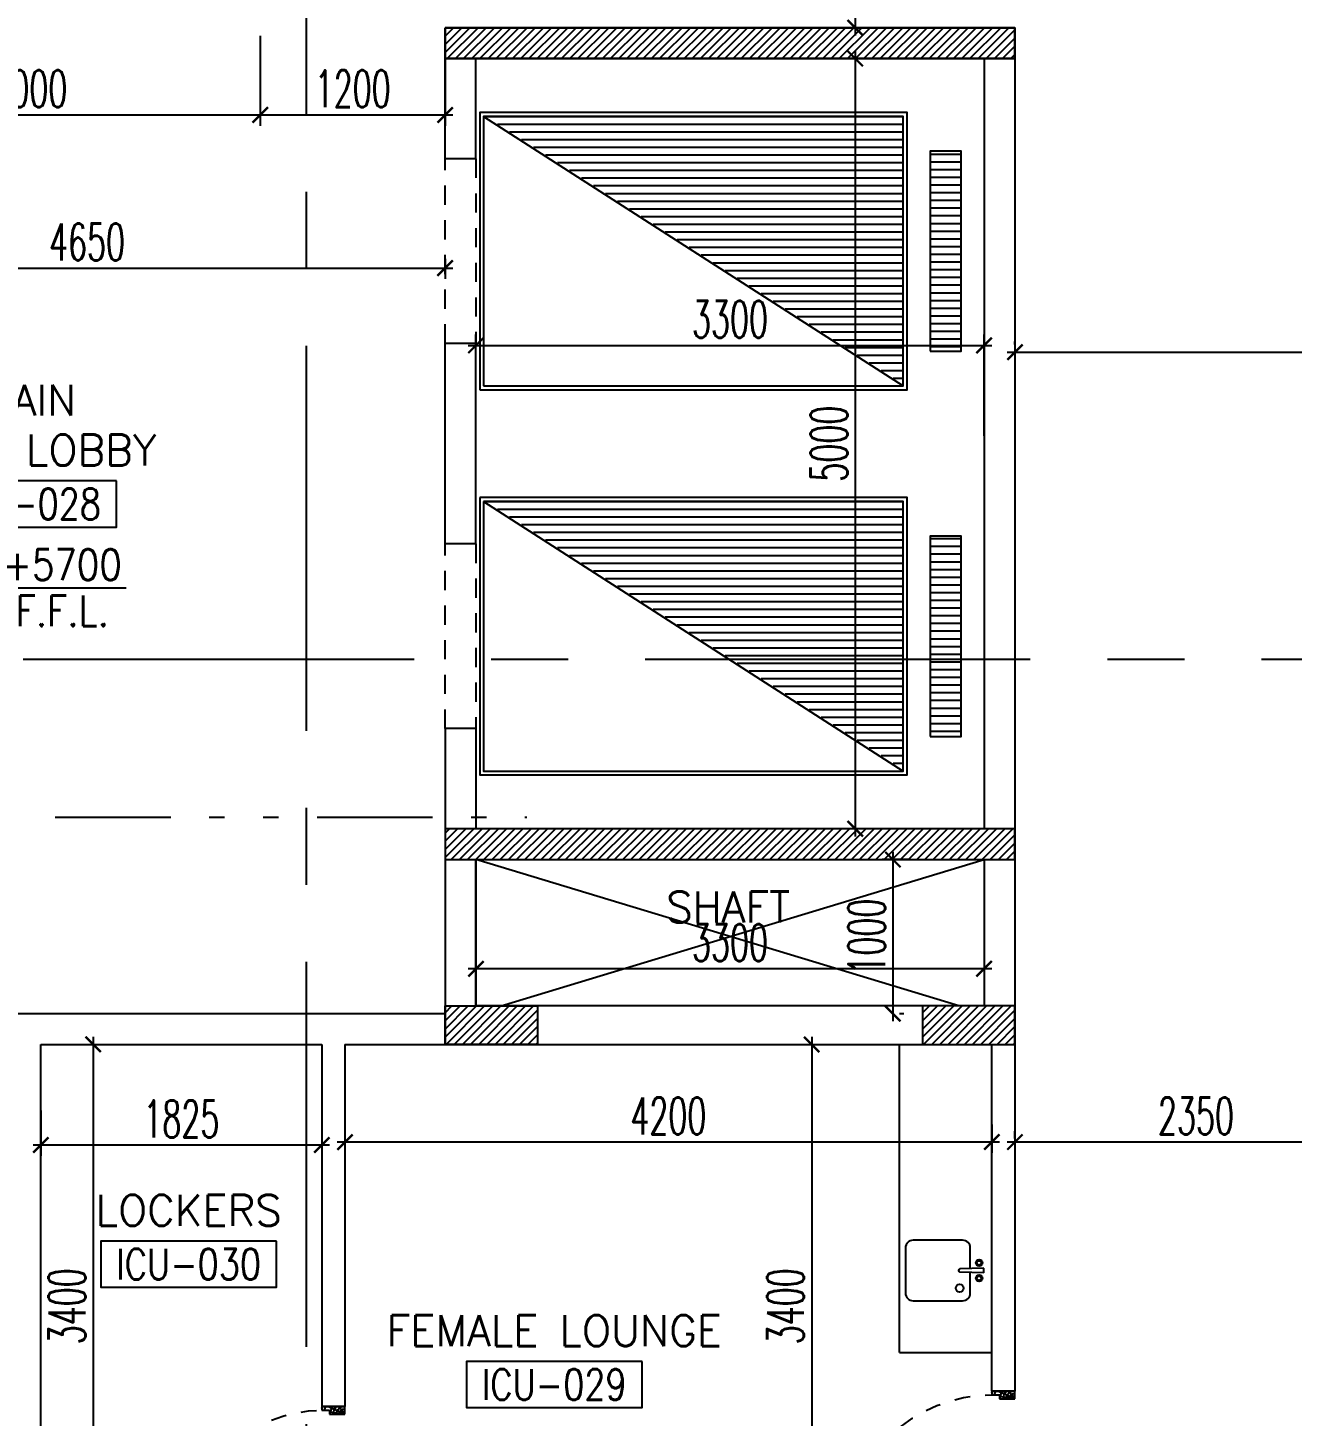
# Model space of a CAD drawing. Extents: x 275967.8 to 276060, y 57291.9 to 57371.4.
# Drawn here: x 276036.57 to 276044.78, y 57315.45 to 57324.46 of the extents above; entities that cross this region are included whole.
import ezdxf
from ezdxf.enums import TextEntityAlignment as Align

# ---------------------------------------------------------------- set-up
doc = ezdxf.new("R2010")
doc.units = 0
doc.header["$MEASUREMENT"] = 0
doc.header["$PDMODE"] = 34
for name, pattern in [('2DASHES', [1.7, 0.75, -0.25, 0.1, -0.25, 0.1, -0.25]), ('CENTERX2', [4, 2.5, -0.5, 0.5, -0.5]), ('HIDDEN', [0.375, 0.25, -0.125]), ('HIDDEN2', [0.1875, 0.125, -0.0625])]:
    doc.linetypes.add(name, pattern=pattern)
doc.layers.get('0').update_dxf_attribs({"linetype": 'CONTINUOUS'})
doc.layers.get('DEFPOINTS').update_dxf_attribs({"linetype": 'CONTINUOUS'})
for name, color, linetype in [('A_COUNTER', 7, 'CONTINUOUS'), ('AXES', 11, 'CENTERX2'), ('COL', 5, 'CONTINUOUS'), ('DIM', 4, 'CONTINUOUS'), ('DOOR', 7, 'CONTINUOUS'), ('HAT', 8, 'CONTINUOUS'), ('HIDDEN', 9, 'HIDDEN2'), ('IND-ES-L', 6, '2DASHES'), ('LEV-PL', 3, 'CONTINUOUS'), ('LIFTS', 3, 'CONTINUOUS'), ('ME-FIX', 3, 'CONTINUOUS'), ('NON-MEDICAL', 3, 'CONTINUOUS'), ('RM-BOX', 4, 'CONTINUOUS'), ('RM-NAME', 2, 'CONTINUOUS'), ('RM-NO', 2, 'CONTINUOUS'), ('SHAFT', 3, 'CONTINUOUS'), ('WALL', 2, 'CONTINUOUS')]:
    doc.layers.add(name, color=color, linetype=linetype)
doc.styles.add('ROMANS', font='ROMANS.shx', dxfattribs={"width": 0.6})
doc.styles.add('S', font='ROMANS.SHX')
doc.dimstyles.new('STANDARD in', dxfattribs={"dimtxt": 0.24, "dimasz": 0.1, "dimexe": 0.07, "dimexo": 0.05, "dimgap": 0.05, "dimtad": 1, "dimdec": 0, "dimlfac": 1000, "dimzin": 0, "dimdsep": 46, "dimtxsty": 'ROMANS', "dimblk": 'ARCHTICK', "dimcen": 0.05, "dimdle": 0.05, "dimclrd": 4, "dimclre": 4, "dimclrt": 2, "dimadec": 0, "dimazin": 0, "dimtfac": 1, "dimtdec": 0, "dimtmove": 2, "dimatfit": 3, "dimfxl": 0, "dimtolj": 1, "dimtzin": 0, "dimarcsym": 0})

# ---------------------------------------------------------------- blocks, each defined once
blk = doc.blocks.new('RM1')
at = {"layer": 'RM-BOX'}
blk.add_lwpolyline([(569.9, -200), (-569.9, -200), (-569.9, -500), (569.9, -500)], close=True, dxfattribs=at)
at = {"layer": 'RM-NAME', "style": 'ROMANS'}
for tag, p in [('ROOMNAME1', (0, 323.8)), ('ROOMNAME2', (0, 0))]:
    blk.add_attdef(tag, text='', height=200, dxfattribs=at).set_placement(p, align=Align.MIDDLE)
at = {"layer": 'RM-NO', "style": 'ROMANS', "width": 0.8}
blk.add_attdef('ROOMNO', text='', height=200, dxfattribs=at).set_placement((0, -350), align=Align.MIDDLE)
blk = doc.blocks.new('*X30')
at = {"color": 0}
for p, q in [((503898.9, 131750), (506611.9, 131750)), ((503976.8, 131700), (506611.9, 131700)), ((504054.6, 131650), (506611.9, 131650)), ((504132.5, 131600), (506611.9, 131600)), ((504210.3, 131550), (506611.9, 131550)), ((504288.2, 131500), (506611.9, 131500)), ((504366, 131450), (506611.9, 131450)), ((504443.9, 131400), (506611.9, 131400)), ((504521.8, 131350), (506611.9, 131350)), ((504599.6, 131300), (506611.9, 131300)), ((504677.5, 131250), (506611.9, 131250)), ((504755.3, 131200), (506611.9, 131200)), ((504833.2, 131150), (506611.9, 131150)), ((504911, 131100), (506611.9, 131100)), ((504988.9, 131050), (506611.9, 131050)), ((505066.8, 131000), (506611.9, 131000)), ((505144.6, 130950), (506611.9, 130950)), ((505222.5, 130900), (506611.9, 130900)), ((505300.3, 130850), (506611.9, 130850)), ((505378.2, 130800), (506611.9, 130800)), ((505456, 130750), (506611.9, 130750)), ((505533.9, 130700), (506611.9, 130700)), ((505611.8, 130650), (506611.9, 130650)), ((505689.6, 130600), (506611.9, 130600)), ((505767.5, 130550), (506611.9, 130550)), ((505845.3, 130500), (506611.9, 130500)), ((505923.2, 130450), (506611.9, 130450)), ((506001, 130400), (506611.9, 130400)), ((506078.9, 130350), (506611.9, 130350)), ((506156.8, 130300), (506611.9, 130300)), ((506234.6, 130250), (506611.9, 130250)), ((506312.5, 130200), (506611.9, 130200)), ((506390.3, 130150), (506611.9, 130150)), ((506468.2, 130100), (506611.9, 130100)), ((506546, 130050), (506611.9, 130050))]:
    blk.add_line(p, q, dxfattribs=at)
blk = doc.blocks.new('*X29')
at = {"color": 0}
for p, q in [((140176.5, 227700), (140376.5, 227700)), ((140176.5, 227650), (140376.5, 227650)), ((140176.5, 227600), (140376.5, 227600)), ((140176.5, 227550), (140376.5, 227550)), ((140176.5, 227500), (140376.5, 227500)), ((140176.5, 227450), (140376.5, 227450)), ((140176.5, 227400), (140376.5, 227400)), ((140176.5, 227350), (140376.5, 227350)), ((140176.5, 227300), (140376.5, 227300)), ((140176.5, 227250), (140376.5, 227250)), ((140176.5, 227200), (140376.5, 227200)), ((140176.5, 227150), (140376.5, 227150)), ((140176.5, 227100), (140376.5, 227100)), ((140176.5, 227050), (140376.5, 227050)), ((140176.5, 227000), (140376.5, 227000)), ((140176.5, 226950), (140376.5, 226950)), ((140176.5, 226900), (140376.5, 226900)), ((140176.5, 226850), (140376.5, 226850)), ((140176.5, 226800), (140376.5, 226800)), ((140176.5, 226750), (140376.5, 226750)), ((140176.5, 226700), (140376.5, 226700)), ((140176.5, 226650), (140376.5, 226650)), ((140176.5, 226600), (140376.5, 226600)), ((140176.5, 226550), (140376.5, 226550)), ((140176.5, 226500), (140376.5, 226500)), ((140176.5, 226450), (140376.5, 226450))]:
    blk.add_line(p, q, dxfattribs=at)
blk = doc.blocks.new('*X32')
at = {"color": 0}
for p, q in [((197838.6, 138812.8), (198025.5, 138999.7)), ((197838.6, 138865.9), (197972.4, 138999.7)), ((197838.6, 138918.9), (197919.4, 138999.7)), ((197838.6, 138971.9), (197866.4, 138999.7)), ((197878.5, 138799.7), (198078.5, 138999.7)), ((197931.5, 138799.7), (198131.5, 138999.7)), ((197984.6, 138799.7), (198184.6, 138999.7)), ((198037.6, 138799.7), (198237.6, 138999.7)), ((198090.6, 138799.7), (198290.6, 138999.7)), ((198143.7, 138799.7), (198343.7, 138999.7)), ((198196.7, 138799.7), (198396.7, 138999.7)), ((198249.7, 138799.7), (198449.7, 138999.7)), ((198302.8, 138799.7), (198502.8, 138999.7)), ((198355.8, 138799.7), (198555.8, 138999.7)), ((198408.8, 138799.7), (198608.8, 138999.7)), ((198461.9, 138799.7), (198661.9, 138999.7)), ((198514.9, 138799.7), (198714.9, 138999.7)), ((198567.9, 138799.7), (198767.9, 138999.7)), ((198621, 138799.7), (198821, 138999.7)), ((198674, 138799.7), (198874, 138999.7)), ((198727, 138799.7), (198927, 138999.7)), ((198780.1, 138799.7), (198980.1, 138999.7)), ((198833.1, 138799.7), (199033.1, 138999.7)), ((198886.1, 138799.7), (199086.1, 138999.7)), ((198939.2, 138799.7), (199139.2, 138999.7)), ((198992.2, 138799.7), (199192.2, 138999.7)), ((199045.2, 138799.7), (199245.2, 138999.7)), ((199098.3, 138799.7), (199298.3, 138999.7)), ((199151.3, 138799.7), (199351.3, 138999.7)), ((199204.3, 138799.7), (199404.3, 138999.7)), ((199257.4, 138799.7), (199457.4, 138999.7)), ((199310.4, 138799.7), (199510.4, 138999.7)), ((199363.4, 138799.7), (199563.4, 138999.7)), ((199416.5, 138799.7), (199616.5, 138999.7)), ((199469.5, 138799.7), (199669.5, 138999.7)), ((199522.5, 138799.7), (199722.5, 138999.7)), ((199575.6, 138799.7), (199775.6, 138999.7)), ((199628.6, 138799.7), (199828.6, 138999.7)), ((199681.6, 138799.7), (199881.6, 138999.7)), ((199734.7, 138799.7), (199934.7, 138999.7)), ((199787.7, 138799.7), (199987.7, 138999.7)), ((199840.7, 138799.7), (200040.7, 138999.7)), ((199893.8, 138799.7), (200093.8, 138999.7)), ((199946.8, 138799.7), (200146.8, 138999.7)), ((199999.8, 138799.7), (200199.8, 138999.7)), ((200052.9, 138799.7), (200252.9, 138999.7)), ((200105.9, 138799.7), (200305.9, 138999.7)), ((200158.9, 138799.7), (200358.9, 138999.7)), ((200212, 138799.7), (200412, 138999.7)), ((200265, 138799.7), (200465, 138999.7)), ((200318, 138799.7), (200518, 138999.7)), ((200371.1, 138799.7), (200571.1, 138999.7)), ((200424.1, 138799.7), (200624.1, 138999.7)), ((200477.1, 138799.7), (200677.1, 138999.7)), ((200530.2, 138799.7), (200730.2, 138999.7)), ((200583.2, 138799.7), (200783.2, 138999.7)), ((200636.2, 138799.7), (200836.2, 138999.7)), ((200689.3, 138799.7), (200889.3, 138999.7)), ((200742.3, 138799.7), (200942.3, 138999.7)), ((200795.3, 138799.7), (200995.3, 138999.7)), ((200848.4, 138799.7), (201048.4, 138999.7)), ((200901.4, 138799.7), (201101.4, 138999.7)), ((200954.4, 138799.7), (201154.4, 138999.7)), ((201007.5, 138799.7), (201207.5, 138999.7)), ((201060.5, 138799.7), (201260.5, 138999.7)), ((201113.5, 138799.7), (201313.5, 138999.7)), ((201166.6, 138799.7), (201366.6, 138999.7)), ((201219.6, 138799.7), (201419.6, 138999.7)), ((201272.6, 138799.7), (201472.6, 138999.7)), ((201325.7, 138799.7), (201525.7, 138999.7)), ((201378.7, 138799.7), (201538.6, 138959.6)), ((201431.7, 138799.7), (201538.6, 138906.6)), ((201484.8, 138799.7), (201538.6, 138853.5))]:
    blk.add_line(p, q, dxfattribs=at)
blk = doc.blocks.new('*X31')
at = {"color": 0}
for p, q in [((197838.6, 143638.8), (197999.5, 143799.7)), ((197838.6, 143691.9), (197946.4, 143799.7)), ((197838.6, 143744.9), (197893.4, 143799.7)), ((197852.5, 143599.7), (198052.5, 143799.7)), ((197905.5, 143599.7), (198105.5, 143799.7)), ((197958.6, 143599.7), (198158.6, 143799.7)), ((198011.6, 143599.7), (198211.6, 143799.7)), ((198064.6, 143599.7), (198264.6, 143799.7)), ((198117.7, 143599.7), (198317.7, 143799.7)), ((198170.7, 143599.7), (198370.7, 143799.7)), ((198223.7, 143599.7), (198423.7, 143799.7)), ((198276.8, 143599.7), (198476.8, 143799.7)), ((198329.8, 143599.7), (198529.8, 143799.7)), ((198382.8, 143599.7), (198582.8, 143799.7)), ((198435.9, 143599.7), (198635.9, 143799.7)), ((198488.9, 143599.7), (198688.9, 143799.7)), ((198541.9, 143599.7), (198741.9, 143799.7)), ((198595, 143599.7), (198795, 143799.7)), ((198648, 143599.7), (198848, 143799.7)), ((198701, 143599.7), (198901, 143799.7)), ((198754.1, 143599.7), (198954.1, 143799.7)), ((198807.1, 143599.7), (199007.1, 143799.7)), ((198860.1, 143599.7), (199060.1, 143799.7)), ((198913.2, 143599.7), (199113.2, 143799.7)), ((198966.2, 143599.7), (199166.2, 143799.7)), ((199019.2, 143599.7), (199219.2, 143799.7)), ((199072.3, 143599.7), (199272.3, 143799.7)), ((199125.3, 143599.7), (199325.3, 143799.7)), ((199178.3, 143599.7), (199378.3, 143799.7)), ((199231.4, 143599.7), (199431.4, 143799.7)), ((199284.4, 143599.7), (199484.4, 143799.7)), ((199337.4, 143599.7), (199537.4, 143799.7)), ((199390.5, 143599.7), (199590.5, 143799.7)), ((199443.5, 143599.7), (199643.5, 143799.7)), ((199496.5, 143599.7), (199696.5, 143799.7)), ((199549.6, 143599.7), (199749.6, 143799.7)), ((199602.6, 143599.7), (199802.6, 143799.7)), ((199655.6, 143599.7), (199855.6, 143799.7)), ((199708.7, 143599.7), (199908.7, 143799.7)), ((199761.7, 143599.7), (199961.7, 143799.7)), ((199814.7, 143599.7), (200014.7, 143799.7)), ((199867.8, 143599.7), (200067.8, 143799.7)), ((199920.8, 143599.7), (200120.8, 143799.7)), ((199973.8, 143599.7), (200173.8, 143799.7)), ((200026.9, 143599.7), (200226.9, 143799.7)), ((200079.9, 143599.7), (200279.9, 143799.7)), ((200132.9, 143599.7), (200332.9, 143799.7)), ((200186, 143599.7), (200386, 143799.7)), ((200239, 143599.7), (200439, 143799.7)), ((200292, 143599.7), (200492, 143799.7)), ((200345.1, 143599.7), (200545.1, 143799.7)), ((200398.1, 143599.7), (200598.1, 143799.7)), ((200451.1, 143599.7), (200651.1, 143799.7)), ((200504.2, 143599.7), (200704.2, 143799.7)), ((200557.2, 143599.7), (200757.2, 143799.7)), ((200610.2, 143599.7), (200810.2, 143799.7)), ((200663.3, 143599.7), (200863.3, 143799.7)), ((200716.3, 143599.7), (200916.3, 143799.7)), ((200769.3, 143599.7), (200969.3, 143799.7)), ((200822.4, 143599.7), (201022.4, 143799.7)), ((200875.4, 143599.7), (201075.4, 143799.7)), ((200928.4, 143599.7), (201128.4, 143799.7)), ((200981.4, 143599.7), (201181.4, 143799.7)), ((201034.5, 143599.7), (201234.5, 143799.7)), ((201087.5, 143599.7), (201287.5, 143799.7)), ((201140.5, 143599.7), (201340.5, 143799.7)), ((201193.6, 143599.7), (201393.6, 143799.7)), ((201246.6, 143599.7), (201446.6, 143799.7)), ((201299.6, 143599.7), (201499.6, 143799.7)), ((201352.7, 143599.7), (201538.6, 143785.6)), ((201405.7, 143599.7), (201538.6, 143732.6)), ((201458.7, 143599.7), (201538.6, 143679.5)), ((201511.8, 143599.7), (201538.6, 143626.5))]:
    blk.add_line(p, q, dxfattribs=at)
blk = doc.blocks.new('LEV1')
at = {"layer": 'LEV-PL'}
for p, q in [((0, 245), (0, 175)), ((-175, 0), (-245, 0)), ((175, 0), (1061.3, 0)), ((0, -175), (0, -245))]:
    blk.add_line(p, q, dxfattribs=at)
at = {"layer": 'LEV-PL', "const_width": 175}
for points in [[(-87.5, 0, -0.414214), (0, 87.5, -1)], [(87.5, 0, -0.414214), (0, -87.5, -1)]]:
    blk.add_lwpolyline(points, format="xyb", dxfattribs=at)
at = {"layer": 'LEV-PL'}
blk.add_circle((0, 0), 175, dxfattribs=at)
at = {"layer": 'LEV-PL', "color": 4, "style": 'S', "width": 0.85}
for tag, p in [('+0000', (646.1, 50)), ('F.F.L.', (646.1, -250))]:
    blk.add_attdef(tag, text='', height=200, dxfattribs=at).set_placement(p, align=Align.CENTER)
blk = doc.blocks.new('DOOR90')
at = {"layer": 'DOOR', "color": 0, "linetype": 'ByBlock'}
for p, q in [((-150, 0), (-150, -25)), ((-150, 0), (0, 0)), ((0, -50), (0, 0)), ((-1000, -25), (-1000, -75)), ((-1000, -75), (-1000, -25)), ((-950, -25), (-1000, -25)), ((-950, -75), (-1000, -75)), ((-970, -42), (-970, -58)), ((-950, -42), (-970, -42)), ((-950, -58), (-970, -58)), ((-950, -25), (-950, -42)), ((-950, -58), (-950, -75)), ((-917.6, -25), (-917.6, -17.8)), ((-827.6, -17.8), (-917.6, -17.8)), ((-917.6, -75), (-917.6, -82.2)), ((-827.6, -82.2), (-917.6, -82.2)), ((-905, -17.8), (-905, -8.8)), ((-905, -8.8), (-840.2, -8.8)), ((-905, -17.8), (-840.2, -17.8)), ((-905, -82.2), (-905, -91.2)), ((-905, -82.2), (-840.2, -82.2)), ((-840.2, -17.8), (-840.2, -8.8)), ((-840.2, -82.2), (-840.2, -91.2)), ((-827.6, -25), (-827.6, -17.8)), ((-827.6, -75), (-827.6, -82.2)), ((-200, -42), (-200, -25)), ((-200, -25), (-150, -25)), ((-180, -42), (-200, -42)), ((-200, -75), (-200, -58)), ((-200, -58), (-180, -58)), ((-150, -75), (-200, -75)), ((-180, -58), (-180, -42)), ((-150, -75), (-150, -25)), ((-150, -25), (-100, -25)), ((-100, -25), (-100, -50)), ((-100, -50), (0, -50)), ((-905, -91.2), (-840.2, -91.2)), ((-150, -900), (-150, -875)), ((-150, -875), (-100, -875)), ((0, -900), (-150, -900)), ((-150, -900), (0, -900)), ((-100, -850), (0, -850)), ((-100, -875), (-100, -850)), ((0, -850), (0, -900))]:
    blk.add_line(p, q, dxfattribs=at)
at = {"layer": 'DOOR', "color": 9, "linetype": 'ByBlock'}
for p, q in [((0, -50), (-113.7, 0)), ((0, -50), (-40.1, 0)), ((0, -50), (-100, -36.6)), ((0, -850), (-113.7, -900)), ((0, -850), (-100, -863.4)), ((0, -850), (-40.1, -900))]:
    blk.add_line(p, q, dxfattribs=at)
at = {"layer": 'DOOR', "linetype": 'ByBlock'}
for p, q in [((-200, -25), (-950, -25)), ((-200, -42), (-950, -42)), ((-200, -58), (-950, -58)), ((-950, -75), (-200, -75))]:
    blk.add_line(p, q, dxfattribs=at)
at = {"layer": 'DOOR', "color": 0, "linetype": 'ByBlock'}
for centre in [(-872.6, 23.5), (-872.6, -123.5)]:
    blk.add_circle(centre, 32.4, dxfattribs=at)
at = {"layer": 'DOOR', "color": 9, "linetype": 'ByBlock'}
for centre, radius, start, end in [((0, -50), 154.4, 161.10529, 166.28577), ((0, -50), 134.4, 158.15985, 169.28002), ((0, -50), 94.4, 148.01819, 180), ((0, -50), 74.4, 137.77643, 180), ((0, -50), 114.4, 154.08384, 167.37743), ((0, -50), 54.4, 113.20738, 180), ((0, -50), 34.4, 90, 180), ((0, -50), 14.4, 90, 180), ((0, -850), 154.4, 193.71423, 198.89471), ((0, -850), 134.4, 190.71998, 201.84015), ((0, -850), 94.4, 180, 211.98181), ((0, -850), 74.4, 180, 222.22357), ((0, -850), 54.4, 180, 246.79262), ((0, -850), 34.4, 180, 270), ((0, -850), 14.4, 180, 270)]:
    blk.add_arc(centre, radius, start, end, dxfattribs=at)
at = {"layer": 'DOOR', "linetype": 'HIDDEN', "ltscale": 0.5}
blk.add_arc((-150, -25), 850, 180, 270, dxfattribs=at)
blk = doc.blocks.new('_ARCHTICK')
at = {"color": 0, "linetype": 'ByBlock', "const_width": 0.15}
blk.add_lwpolyline([(-0.5, -0.5), (0.5, 0.5)], dxfattribs=at)
blk = doc.blocks.new('*D217')
at = {"layer": 'DEFPOINTS', "color": 0, "linetype": 'ByBlock', "ltscale": 0.3}
for p in [(276035.0755, 57324.4605), (276038.0755, 57324.4605), (276038.0755, 57323.8967)]:
    blk.add_point(p, dxfattribs=at)
at = {"layer": 'DIM', "color": 4, "linetype": 'ByBlock', "lineweight": -2, "ltscale": 0.3}
for p, q in [((276035.0755, 57324.4105), (276035.0755, 57323.8267)), ((276038.0755, 57324.4105), (276038.0755, 57323.8267)), ((276035.0255, 57323.8967), (276038.1255, 57323.8967))]:
    blk.add_line(p, q, dxfattribs=at)
at = {"layer": 'DIM', "color": 4, "linetype": 'ByBlock', "lineweight": -2, "ltscale": 0.3, "xscale": 0.1, "yscale": 0.1, "zscale": 0.1, "rotation": 180}
blk.add_blockref('_ARCHTICK', (276035.0755, 57323.8967), dxfattribs=at)
at = {"layer": 'DIM', "color": 4, "linetype": 'ByBlock', "lineweight": -2, "ltscale": 0.3, "xscale": 0.1, "yscale": 0.1, "zscale": 0.1}
blk.add_blockref('_ARCHTICK', (276038.0755, 57323.8967), dxfattribs=at)
at = {"layer": 'DIM', "color": 2, "linetype": 'ByBlock', "ltscale": 0.3, "insert": (276036.5755, 57324.0667), "char_height": 0.24, "attachment_point": 5, "style": 'ROMANS'}
blk.add_mtext('\\A1;3000', dxfattribs=at)
blk = doc.blocks.new('*D216')
at = {"layer": 'DEFPOINTS', "color": 0, "linetype": 'ByBlock', "ltscale": 0.3}
for p in [(276039.2755, 57324.3649), (276038.0755, 57324.2605), (276039.2755, 57323.8967)]:
    blk.add_point(p, dxfattribs=at)
at = {"layer": 'DIM', "color": 4, "linetype": 'ByBlock', "lineweight": -2, "ltscale": 0.3}
for p, q in [((276039.2755, 57324.3149), (276039.2755, 57323.8267)), ((276038.0755, 57324.2105), (276038.0755, 57323.8267)), ((276038.0255, 57323.8967), (276039.3255, 57323.8967))]:
    blk.add_line(p, q, dxfattribs=at)
at = {"layer": 'DIM', "color": 4, "linetype": 'ByBlock', "lineweight": -2, "ltscale": 0.3, "xscale": 0.1, "yscale": 0.1, "zscale": 0.1, "rotation": 180}
blk.add_blockref('_ARCHTICK', (276038.0755, 57323.8967), dxfattribs=at)
at = {"layer": 'DIM', "color": 4, "linetype": 'ByBlock', "lineweight": -2, "ltscale": 0.3, "xscale": 0.1, "yscale": 0.1, "zscale": 0.1}
blk.add_blockref('_ARCHTICK', (276039.2755, 57323.8967), dxfattribs=at)
at = {"layer": 'DIM', "color": 2, "linetype": 'ByBlock', "ltscale": 0.3, "insert": (276038.6755, 57324.0667), "char_height": 0.24, "attachment_point": 5, "style": 'ROMANS'}
blk.add_mtext('\\A1;1200', dxfattribs=at)
blk = doc.blocks.new('*D215')
at = {"layer": 'DEFPOINTS', "color": 0, "linetype": 'ByBlock', "ltscale": 0.3}
for p in [(276034.6255, 57323.0954), (276039.2755, 57323.0129), (276039.2755, 57322.9023)]:
    blk.add_point(p, dxfattribs=at)
at = {"layer": 'DIM', "color": 4, "linetype": 'ByBlock', "lineweight": -2, "ltscale": 0.3}
for p, q in [((276034.6255, 57323.0454), (276034.6255, 57322.8323)), ((276034.5755, 57322.9023), (276039.3255, 57322.9023)), ((276039.2755, 57322.9629), (276039.2755, 57322.8323))]:
    blk.add_line(p, q, dxfattribs=at)
at = {"layer": 'DIM', "color": 4, "linetype": 'ByBlock', "lineweight": -2, "ltscale": 0.3, "xscale": 0.1, "yscale": 0.1, "zscale": 0.1, "rotation": 180}
blk.add_blockref('_ARCHTICK', (276034.6255, 57322.9023), dxfattribs=at)
at = {"layer": 'DIM', "color": 4, "linetype": 'ByBlock', "lineweight": -2, "ltscale": 0.3, "xscale": 0.1, "yscale": 0.1, "zscale": 0.1}
blk.add_blockref('_ARCHTICK', (276039.2755, 57322.9023), dxfattribs=at)
at = {"layer": 'DIM', "color": 2, "linetype": 'ByBlock', "ltscale": 0.3, "insert": (276036.9505, 57323.0723), "char_height": 0.24, "attachment_point": 5, "style": 'ROMANS'}
blk.add_mtext('\\A1;4650', dxfattribs=at)
blk = doc.blocks.new('*D214')
at = {"layer": 'DEFPOINTS', "color": 0, "linetype": 'ByBlock', "ltscale": 0.3}
for p in [(276041.6755, 57326.4829), (276041.6108, 57324.4629), (276041.9386, 57324.4629)]:
    blk.add_point(p, dxfattribs=at)
at = {"layer": 'DIM', "color": 4, "linetype": 'ByBlock', "lineweight": -2, "ltscale": 0.3}
for p, q in [((276041.9386, 57326.5329), (276041.9386, 57324.4129)), ((276041.7255, 57326.4829), (276042.0086, 57326.4829)), ((276041.6608, 57324.4629), (276042.0086, 57324.4629))]:
    blk.add_line(p, q, dxfattribs=at)
at = {"layer": 'DIM', "color": 4, "linetype": 'ByBlock', "lineweight": -2, "ltscale": 0.3, "xscale": 0.1, "yscale": 0.1, "zscale": 0.1}
for p, rotation in [((276041.9386, 57326.4829), 90), ((276041.9386, 57324.4629), 270)]:
    blk.add_blockref('_ARCHTICK', p, dxfattribs=dict(at, rotation=rotation))
at = {"layer": 'DIM', "color": 2, "linetype": 'ByBlock', "ltscale": 0.3, "insert": (276041.7686, 57325.4729), "char_height": 0.24, "attachment_point": 5, "rotation": 90, "style": 'ROMANS'}
blk.add_mtext('\\A1;2020', dxfattribs=at)
blk = doc.blocks.new('*D212')
at = {"layer": 'DEFPOINTS', "color": 0, "linetype": 'ByBlock', "ltscale": 0.3}
for p in [(276042.4184, 57324.2629), (276041.9386, 57319.2629), (276042.5383, 57319.2629)]:
    blk.add_point(p, dxfattribs=at)
at = {"layer": 'DIM', "color": 4, "linetype": 'ByBlock', "lineweight": -2, "ltscale": 0.3}
for p, q in [((276042.3684, 57324.2629), (276041.8686, 57324.2629)), ((276041.9386, 57324.3129), (276041.9386, 57319.2129)), ((276042.4883, 57319.2629), (276041.8686, 57319.2629))]:
    blk.add_line(p, q, dxfattribs=at)
at = {"layer": 'DIM', "color": 4, "linetype": 'ByBlock', "lineweight": -2, "ltscale": 0.3, "xscale": 0.1, "yscale": 0.1, "zscale": 0.1}
for p, rotation in [((276041.9386, 57324.2629), 90), ((276041.9386, 57319.2629), 270)]:
    blk.add_blockref('_ARCHTICK', p, dxfattribs=dict(at, rotation=rotation))
at = {"layer": 'DIM', "color": 2, "linetype": 'ByBlock', "ltscale": 0.3, "insert": (276041.7686, 57321.7629), "char_height": 0.24, "attachment_point": 5, "rotation": 90, "style": 'ROMANS'}
blk.add_mtext('\\A1;5000', dxfattribs=at)
blk = doc.blocks.new('*D211')
at = {"layer": 'DEFPOINTS', "color": 0, "linetype": 'ByBlock', "ltscale": 0.3}
for p in [(276042.7755, 57322.4009), (276039.4755, 57321.7629), (276042.7755, 57321.7629)]:
    blk.add_point(p, dxfattribs=at)
at = {"layer": 'DIM', "color": 4, "linetype": 'ByBlock', "lineweight": -2, "ltscale": 0.3}
for p, q in [((276039.4755, 57321.8129), (276039.4755, 57322.4709)), ((276042.7755, 57321.8129), (276042.7755, 57322.4709)), ((276039.4255, 57322.4009), (276042.8255, 57322.4009))]:
    blk.add_line(p, q, dxfattribs=at)
at = {"layer": 'DIM', "color": 4, "linetype": 'ByBlock', "lineweight": -2, "ltscale": 0.3, "xscale": 0.1, "yscale": 0.1, "zscale": 0.1, "rotation": 180}
blk.add_blockref('_ARCHTICK', (276039.4755, 57322.4009), dxfattribs=at)
at = {"layer": 'DIM', "color": 4, "linetype": 'ByBlock', "lineweight": -2, "ltscale": 0.3, "xscale": 0.1, "yscale": 0.1, "zscale": 0.1}
blk.add_blockref('_ARCHTICK', (276042.7755, 57322.4009), dxfattribs=at)
at = {"layer": 'DIM', "color": 2, "linetype": 'ByBlock', "ltscale": 0.3, "insert": (276041.1255, 57322.5709), "char_height": 0.24, "attachment_point": 5, "style": 'ROMANS'}
blk.add_mtext('\\A1;3300', dxfattribs=at)
blk = doc.blocks.new('*D210')
at = {"layer": 'DEFPOINTS', "color": 0, "linetype": 'ByBlock', "ltscale": 0.3}
for p in [(276042.3383, 57319.0629), (276042.1762, 57318.0629), (276042.1831, 57318.0629)]:
    blk.add_point(p, dxfattribs=at)
at = {"layer": 'DIM', "color": 4, "linetype": 'ByBlock', "lineweight": -2, "ltscale": 0.3}
for p, q in [((276042.1831, 57319.1129), (276042.1831, 57318.0129)), ((276042.2883, 57319.0629), (276042.1131, 57319.0629)), ((276042.2262, 57318.0629), (276042.2531, 57318.0629))]:
    blk.add_line(p, q, dxfattribs=at)
at = {"layer": 'DIM', "color": 4, "linetype": 'ByBlock', "lineweight": -2, "ltscale": 0.3, "xscale": 0.1, "yscale": 0.1, "zscale": 0.1}
for p, rotation in [((276042.1831, 57319.0629), 90), ((276042.1831, 57318.0629), 270)]:
    blk.add_blockref('_ARCHTICK', p, dxfattribs=dict(at, rotation=rotation))
at = {"layer": 'DIM', "color": 2, "linetype": 'ByBlock', "ltscale": 0.3, "insert": (276042.0131, 57318.5629), "char_height": 0.24, "attachment_point": 5, "rotation": 90, "style": 'ROMANS'}
blk.add_mtext('\\A1;1000', dxfattribs=at)
blk = doc.blocks.new('*D209')
at = {"layer": 'DEFPOINTS', "color": 0, "linetype": 'ByBlock', "ltscale": 0.3}
for p in [(276039.4755, 57318.458), (276042.7755, 57318.458), (276039.4755, 57318.3537)]:
    blk.add_point(p, dxfattribs=at)
at = {"layer": 'DIM', "color": 4, "linetype": 'ByBlock', "lineweight": -2, "ltscale": 0.3}
for p, q in [((276039.4755, 57318.408), (276039.4755, 57318.2837)), ((276042.7755, 57318.408), (276042.7755, 57318.2837)), ((276042.8255, 57318.3537), (276039.4255, 57318.3537))]:
    blk.add_line(p, q, dxfattribs=at)
at = {"layer": 'DIM', "color": 4, "linetype": 'ByBlock', "lineweight": -2, "ltscale": 0.3, "xscale": 0.1, "yscale": 0.1, "zscale": 0.1, "rotation": 180}
blk.add_blockref('_ARCHTICK', (276039.4755, 57318.3537), dxfattribs=at)
at = {"layer": 'DIM', "color": 4, "linetype": 'ByBlock', "lineweight": -2, "ltscale": 0.3, "xscale": 0.1, "yscale": 0.1, "zscale": 0.1}
blk.add_blockref('_ARCHTICK', (276042.7755, 57318.3537), dxfattribs=at)
at = {"layer": 'DIM', "color": 2, "linetype": 'ByBlock', "ltscale": 0.3, "insert": (276041.1255, 57318.5237), "char_height": 0.24, "attachment_point": 5, "style": 'ROMANS'}
blk.add_mtext('\\A1;3300', dxfattribs=at)
blk = doc.blocks.new('*D208')
at = {"layer": 'DEFPOINTS', "color": 0, "linetype": 'ByBlock', "ltscale": 0.3}
for p in [(276041.3362, 57317.8629), (276041.3362, 57314.4629), (276041.6558, 57314.4629)]:
    blk.add_point(p, dxfattribs=at)
at = {"layer": 'DIM', "color": 4, "linetype": 'ByBlock', "lineweight": -2, "ltscale": 0.3}
for p, q in [((276041.3862, 57317.8629), (276041.7258, 57317.8629)), ((276041.6558, 57317.9129), (276041.6558, 57314.4129)), ((276041.3862, 57314.4629), (276041.7258, 57314.4629))]:
    blk.add_line(p, q, dxfattribs=at)
at = {"layer": 'DIM', "color": 4, "linetype": 'ByBlock', "lineweight": -2, "ltscale": 0.3, "xscale": 0.1, "yscale": 0.1, "zscale": 0.1}
for p, rotation in [((276041.6558, 57317.8629), 90), ((276041.6558, 57314.4629), 270)]:
    blk.add_blockref('_ARCHTICK', p, dxfattribs=dict(at, rotation=rotation))
at = {"layer": 'DIM', "color": 2, "linetype": 'ByBlock', "ltscale": 0.3, "insert": (276041.4858, 57316.1629), "char_height": 0.24, "attachment_point": 5, "rotation": 90, "style": 'ROMANS'}
blk.add_mtext('\\A1;3400', dxfattribs=at)
blk = doc.blocks.new('*D206')
at = {"layer": 'DEFPOINTS', "color": 0, "linetype": 'ByBlock', "ltscale": 0.3}
for p in [(276038.6255, 57317.3928), (276042.8255, 57317.3928), (276038.6255, 57317.229)]:
    blk.add_point(p, dxfattribs=at)
at = {"layer": 'DIM', "color": 4, "linetype": 'ByBlock', "lineweight": -2, "ltscale": 0.3}
for p, q in [((276038.6255, 57317.3428), (276038.6255, 57317.159)), ((276042.8255, 57317.3428), (276042.8255, 57317.159)), ((276042.8755, 57317.229), (276038.5755, 57317.229))]:
    blk.add_line(p, q, dxfattribs=at)
at = {"layer": 'DIM', "color": 4, "linetype": 'ByBlock', "lineweight": -2, "ltscale": 0.3, "xscale": 0.1, "yscale": 0.1, "zscale": 0.1, "rotation": 180}
blk.add_blockref('_ARCHTICK', (276038.6255, 57317.229), dxfattribs=at)
at = {"layer": 'DIM', "color": 4, "linetype": 'ByBlock', "lineweight": -2, "ltscale": 0.3, "xscale": 0.1, "yscale": 0.1, "zscale": 0.1}
blk.add_blockref('_ARCHTICK', (276042.8255, 57317.229), dxfattribs=at)
at = {"layer": 'DIM', "color": 2, "linetype": 'ByBlock', "ltscale": 0.3, "insert": (276040.7255, 57317.399), "char_height": 0.24, "attachment_point": 5, "style": 'ROMANS'}
blk.add_mtext('\\A1;4200', dxfattribs=at)
blk = doc.blocks.new('*D205')
at = {"layer": 'DEFPOINTS', "color": 0, "linetype": 'ByBlock', "ltscale": 0.3}
for p in [(276038.4755, 57317.5596), (276036.6505, 57317.4845), (276036.6505, 57317.2096)]:
    blk.add_point(p, dxfattribs=at)
at = {"layer": 'DIM', "color": 4, "linetype": 'ByBlock', "lineweight": -2, "ltscale": 0.3}
for p, q in [((276038.4755, 57317.5096), (276038.4755, 57317.1396)), ((276036.6505, 57317.4345), (276036.6505, 57317.1396)), ((276038.5255, 57317.2096), (276036.6005, 57317.2096))]:
    blk.add_line(p, q, dxfattribs=at)
at = {"layer": 'DIM', "color": 4, "linetype": 'ByBlock', "lineweight": -2, "ltscale": 0.3, "xscale": 0.1, "yscale": 0.1, "zscale": 0.1, "rotation": 180}
blk.add_blockref('_ARCHTICK', (276036.6505, 57317.2096), dxfattribs=at)
at = {"layer": 'DIM', "color": 4, "linetype": 'ByBlock', "lineweight": -2, "ltscale": 0.3, "xscale": 0.1, "yscale": 0.1, "zscale": 0.1}
blk.add_blockref('_ARCHTICK', (276038.4755, 57317.2096), dxfattribs=at)
at = {"layer": 'DIM', "color": 2, "linetype": 'ByBlock', "ltscale": 0.3, "insert": (276037.563, 57317.3796), "char_height": 0.24, "attachment_point": 5, "style": 'ROMANS'}
blk.add_mtext('\\A1;1825', dxfattribs=at)
blk = doc.blocks.new('*D196')
at = {"layer": 'DEFPOINTS', "color": 0, "linetype": 'ByBlock', "ltscale": 0.3}
for p in [(276036.6505, 57317.8629), (276036.6505, 57314.4629), (276036.9901, 57314.4629)]:
    blk.add_point(p, dxfattribs=at)
at = {"layer": 'DIM', "color": 4, "linetype": 'ByBlock', "lineweight": -2, "ltscale": 0.3}
for p, q in [((276036.7005, 57317.8629), (276037.0601, 57317.8629)), ((276036.9901, 57317.9129), (276036.9901, 57314.4129)), ((276036.7005, 57314.4629), (276037.0601, 57314.4629))]:
    blk.add_line(p, q, dxfattribs=at)
at = {"layer": 'DIM', "color": 4, "linetype": 'ByBlock', "lineweight": -2, "ltscale": 0.3, "xscale": 0.1, "yscale": 0.1, "zscale": 0.1}
for p, rotation in [((276036.9901, 57317.8629), 90), ((276036.9901, 57314.4629), 270)]:
    blk.add_blockref('_ARCHTICK', p, dxfattribs=dict(at, rotation=rotation))
at = {"layer": 'DIM', "color": 2, "linetype": 'ByBlock', "ltscale": 0.3, "insert": (276036.8201, 57316.1629), "char_height": 0.24, "attachment_point": 5, "rotation": 90, "style": 'ROMANS'}
blk.add_mtext('\\A1;3400', dxfattribs=at)
blk = doc.blocks.new('*D157')
at = {"layer": 'DEFPOINTS', "color": 0, "linetype": 'ByBlock', "ltscale": 0.3}
for p in [(276042.9755, 57317.229), (276042.9755, 57317.2029), (276045.3255, 57317.2029)]:
    blk.add_point(p, dxfattribs=at)
at = {"layer": 'DIM', "color": 4, "linetype": 'ByBlock', "lineweight": -2, "ltscale": 0.3}
for p, q in [((276045.3755, 57317.229), (276042.9255, 57317.229)), ((276042.9755, 57317.2529), (276042.9755, 57317.299)), ((276045.3255, 57317.2529), (276045.3255, 57317.299))]:
    blk.add_line(p, q, dxfattribs=at)
at = {"layer": 'DIM', "color": 4, "linetype": 'ByBlock', "lineweight": -2, "ltscale": 0.3, "xscale": 0.1, "yscale": 0.1, "zscale": 0.1, "rotation": 180}
blk.add_blockref('_ARCHTICK', (276042.9755, 57317.229), dxfattribs=at)
at = {"layer": 'DIM', "color": 4, "linetype": 'ByBlock', "lineweight": -2, "ltscale": 0.3, "xscale": 0.1, "yscale": 0.1, "zscale": 0.1}
blk.add_blockref('_ARCHTICK', (276045.3255, 57317.229), dxfattribs=at)
at = {"layer": 'DIM', "color": 2, "linetype": 'ByBlock', "ltscale": 0.3, "insert": (276044.1505, 57317.399), "char_height": 0.24, "attachment_point": 5, "style": 'ROMANS'}
blk.add_mtext('\\A1;2350', dxfattribs=at)
blk = doc.blocks.new('DOOR-10')
at = {"layer": 'DOOR', "color": 0, "linetype": 'ByBlock'}
for p, q in [((-25.7, 1100), (-75.7, 1100)), ((-75.7, 1100), (-25.7, 1100)), ((-75.7, 1050), (-75.7, 1100)), ((-25.7, 1050), (-25.7, 1100)), ((-82.9, 1005), (-91.9, 1005)), ((-91.9, 1005), (-91.9, 940.2)), ((-75.7, 1017.6), (-82.9, 1017.6)), ((-82.9, 927.6), (-82.9, 1017.6)), ((-82.9, 1005), (-82.9, 940.2)), ((-58.7, 1050), (-75.7, 1050)), ((-42.7, 1070), (-58.7, 1070)), ((-58.7, 1050), (-58.7, 1070)), ((-42.7, 1050), (-42.7, 1070)), ((-25.7, 1050), (-42.7, 1050)), ((-25.7, 1017.6), (-18.5, 1017.6)), ((-18.5, 927.6), (-18.5, 1017.6)), ((-18.5, 1005), (-9.5, 1005)), ((-18.5, 1005), (-18.5, 940.2)), ((-9.5, 1005), (-9.5, 940.2)), ((-82.9, 940.2), (-91.9, 940.2)), ((-75.7, 927.6), (-82.9, 927.6)), ((-25.7, 927.6), (-18.5, 927.6)), ((-18.5, 940.2), (-9.5, 940.2)), ((-75.7, 200), (-58.7, 200)), ((-75.7, 150), (-75.7, 200)), ((-58.7, 200), (-58.7, 180)), ((-42.7, 200), (-25.7, 200)), ((-42.7, 180), (-42.7, 200)), ((-25.7, 200), (-25.7, 150)), ((-1000.7, 0), (-1000.7, 150)), ((-1000.7, 150), (-975.7, 150)), ((-1000.7, 150), (-1000.7, 0)), ((-975.7, 150), (-975.7, 100)), ((-975.7, 100), (-950.7, 100)), ((-950.7, 100), (-950.7, 0)), ((-75.7, 150), (-25.7, 150)), ((-58.7, 180), (-42.7, 180)), ((-50.7, 100), (-50.7, 0)), ((-25.7, 100), (-50.7, 100)), ((-0.7, 150), (-25.7, 150)), ((-25.7, 150), (-25.7, 100)), ((-950.7, 0), (-1000.7, 0)), ((-50.7, 0), (-0.7, 0))]:
    blk.add_line(p, q, dxfattribs=at)
at = {"layer": 'DOOR', "linetype": 'ByBlock'}
for p, q in [((-75.7, 1050), (-75.7, 200)), ((-58.7, 200), (-58.7, 1050)), ((-42.7, 200), (-42.7, 1050)), ((-25.7, 200), (-25.7, 1050))]:
    blk.add_line(p, q, dxfattribs=at)
at = {"layer": 'DOOR', "color": 9, "linetype": 'ByBlock'}
for p, q in [((-950.7, 0), (-1000.7, 113.7)), ((-950.7, 0), (-964.1, 100)), ((-50.7, 0), (-0.7, 113.7)), ((-50.7, 0), (-37.3, 100)), ((-0.7, 0), (-0.7, 150)), ((-950.7, 0), (-1000.7, 40.1)), ((-50.7, 0), (-0.7, 40.1))]:
    blk.add_line(p, q, dxfattribs=at)
at = {"layer": 'DOOR', "color": 0, "linetype": 'ByBlock'}
for centre in [(-124.2, 972.6), (22.8, 972.6)]:
    blk.add_circle(centre, 32.4, dxfattribs=at)
at = {"layer": 'DOOR', "linetype": 'HIDDEN', "ltscale": 0.5}
blk.add_arc((-23.4, 149.1), 952.3, 93.14816, 179.94816, dxfattribs=at)
at = {"layer": 'DOOR', "color": 9, "linetype": 'ByBlock'}
for centre, radius, start, end in [((-950.7, 0), 154.4, 103.71423, 108.89471), ((-950.7, 0), 134.4, 100.71998, 111.84015), ((-950.7, 0), 94.4, 90, 121.98181), ((-50.7, 0), 94.4, 58.01819, 90), ((-50.7, 0), 134.4, 68.15985, 79.28002), ((-50.7, 0), 114.4, 64.08384, 77.37743), ((-50.7, 0), 154.4, 71.10529, 76.28577), ((-950.7, 0), 74.4, 90, 132.22357), ((-950.7, 0), 54.4, 90, 156.79262), ((-950.7, 0), 34.4, 90, 180), ((-950.7, 0), 14.4, 90, 180), ((-50.7, 0), 74.4, 47.77643, 90), ((-50.7, 0), 54.4, 23.20738, 90), ((-50.7, 0), 34.4, 0, 90), ((-50.7, 0), 14.4, 0, 90)]:
    blk.add_arc(centre, radius, start, end, dxfattribs=at)
blk = doc.blocks.new('A$C16F26542')
at = {"layer": 'IND-ES-L'}
blk.add_line((55.2586, 20.826), (61.7214, 20.826), dxfattribs=at)
blk = doc.blocks.new('*D822')
at = {"layer": 'DEFPOINTS', "color": 0, "linetype": 'ByBlock', "ltscale": 0.3}
for p in [(276042.9755, 57322.3572), (276047.6755, 57322.3572), (276047.6755, 57322.3572)]:
    blk.add_point(p, dxfattribs=at)
at = {"layer": 'DIM', "color": 4, "linetype": 'ByBlock', "lineweight": -2, "ltscale": 0.3}
for p, q in [((276042.9255, 57322.3572), (276047.7255, 57322.3572)), ((276042.9755, 57322.4072), (276042.9755, 57322.4272)), ((276047.6755, 57322.4072), (276047.6755, 57322.4272))]:
    blk.add_line(p, q, dxfattribs=at)
at = {"layer": 'DIM', "color": 4, "linetype": 'ByBlock', "lineweight": -2, "ltscale": 0.3, "xscale": 0.1, "yscale": 0.1, "zscale": 0.1, "rotation": 180}
blk.add_blockref('_ARCHTICK', (276042.9755, 57322.3572), dxfattribs=at)
at = {"layer": 'DIM', "color": 4, "linetype": 'ByBlock', "lineweight": -2, "ltscale": 0.3, "xscale": 0.1, "yscale": 0.1, "zscale": 0.1}
blk.add_blockref('_ARCHTICK', (276047.6755, 57322.3572), dxfattribs=at)
at = {"layer": 'DIM', "color": 2, "linetype": 'ByBlock', "ltscale": 0.3, "insert": (276045.3255, 57322.5272), "char_height": 0.24, "attachment_point": 5, "style": 'ROMANS'}
blk.add_mtext('\\A1;4700', dxfattribs=at)

msp = doc.modelspace()

# ---------------------------------------------------------------- hatches: boundary and pattern name
at = {"layer": 'HAT'}
h = msp.add_hatch(dxfattribs=at)
h.set_pattern_fill('ANSI31', color=256, scale=0.3, style=0)
h.set_pattern_definition([(45, (275761.879317, 57274.97192), (-0.0265165043, 0.0265165043), [])])
h.paths.add_polyline_path([(276039.8755, 57317.8629), (276039.8755, 57318.1129), (276039.2755, 57318.1129), (276039.2755, 57317.8629)])
h = msp.add_hatch(dxfattribs=at)
h.set_pattern_fill('ANSI31', color=256, scale=0.3, style=0)
h.set_pattern_definition([(45, (275764.979315, 57274.97192), (-0.0265165043, 0.0265165043), [])])
h.paths.add_polyline_path([(276042.9755, 57318.1129), (276042.3755, 57318.1129), (276042.3755, 57317.8629), (276042.9755, 57317.8629)])

# ---------------------------------------------------------------- linework, layer by layer
at = {"layer": 'A_COUNTER'}
msp.add_line((276038.6255, 57315.5129), (276038.4755, 57315.5129), dxfattribs=at)
at = {"layer": 'AXES'}
for p, q in [((276038.3755, 57291.8986), (276038.3755, 57370.7113)), ((276038.3755, 57291.8986), (276038.3755, 57370.7113)), ((275968.5355, 57320.3629), (276036.5755, 57320.3629)), ((276036.5755, 57320.3629), (276052.7755, 57320.3629))]:
    msp.add_line(p, q, dxfattribs=at)
at = {"layer": 'COL'}
for points in [[(276039.2755, 57324.4629), (276039.2755, 57324.2629), (276042.9755, 57324.2629), (276042.9755, 57324.4629)], [(276039.2755, 57319.2629), (276039.2755, 57319.0629), (276042.9755, 57319.0629), (276042.9755, 57319.2629)]]:
    msp.add_lwpolyline(points, close=True, dxfattribs=at)
at = {"layer": 'COL', "color": 2}
for points in [[(276039.2755, 57318.1129), (276039.8755, 57318.1129), (276039.8755, 57317.8629), (276039.2755, 57317.8629)], [(276042.9755, 57318.1129), (276042.3755, 57318.1129), (276042.3755, 57317.8629), (276042.9755, 57317.8629)]]:
    msp.add_lwpolyline(points, close=True, dxfattribs=at)
at = {"layer": 'HIDDEN'}
for p, q in [((276039.2755, 57322.4129), (276039.2755, 57323.6129)), ((276039.4755, 57323.6129), (276039.4755, 57322.4129)), ((276039.2755, 57319.9129), (276039.2755, 57321.1129)), ((276039.4755, 57321.1129), (276039.4755, 57319.9129))]:
    msp.add_line(p, q, dxfattribs=at)
at = {"layer": 'LIFTS'}
for p, q in [((276039.5255, 57323.8879), (276042.2505, 57322.1379)), ((276039.5255, 57321.3879), (276042.2505, 57319.6379))]:
    msp.add_line(p, q, dxfattribs=at)
for points in [[(276039.5005, 57322.1129), (276042.2755, 57322.1129), (276042.2755, 57323.9129), (276039.5005, 57323.9129)], [(276039.5255, 57322.1379), (276042.2505, 57322.1379), (276042.2505, 57323.8879), (276039.5255, 57323.8879)], [(276042.4255, 57322.3629), (276042.6255, 57322.3629), (276042.6255, 57323.6629), (276042.4255, 57323.6629)], [(276039.5005, 57321.4129), (276039.5005, 57319.6129), (276042.2755, 57319.6129), (276042.2755, 57321.4129)], [(276039.5255, 57321.3879), (276039.5255, 57319.6379), (276042.2505, 57319.6379), (276042.2505, 57321.3879)], [(276042.4255, 57319.8629), (276042.6255, 57319.8629), (276042.6255, 57321.1629), (276042.4255, 57321.1629)]]:
    msp.add_lwpolyline(points, close=True, dxfattribs=at)
at = {"layer": 'NON-MEDICAL'}
for p, q in [((276042.2255, 57315.8629), (276042.2255, 57317.8629)), ((276042.636, 57316.5914), (276042.3149, 57316.5914)), ((276042.2651, 57316.5415), (276042.2651, 57316.2486)), ((276042.6859, 57316.405), (276042.6859, 57316.5415)), ((276042.7741, 57316.4111), (276042.6188, 57316.405)), ((276042.7741, 57316.379), (276042.7741, 57316.4111)), ((276042.7741, 57316.379), (276042.6188, 57316.3851)), ((276042.6859, 57316.2486), (276042.6859, 57316.3851)), ((276042.3149, 57316.1987), (276042.636, 57316.1987)), ((276042.2255, 57315.8629), (276042.8255, 57315.8629))]:
    msp.add_line(p, q, dxfattribs=at)
for centre, radius in [((276042.743, 57316.4448), 0.0217), ((276042.743, 57316.4448), 0.014), ((276042.743, 57316.3453), 0.0217), ((276042.743, 57316.3453), 0.014), ((276042.6165, 57316.2806), 0.0255)]:
    msp.add_circle(centre, radius, dxfattribs=at)
for centre, radius, start, end in [((276042.3149, 57316.5415), 0.0499, 90, 180), ((276042.636, 57316.5415), 0.0499, 0, 90), ((276042.6188, 57316.3951), 0.00997, 90, 270), ((276042.3149, 57316.2486), 0.0499, 180, 270), ((276042.636, 57316.2486), 0.0499, 270, 0)]:
    msp.add_arc(centre, radius, start, end, dxfattribs=at)
at = {"layer": 'SHAFT'}
for p, q in [((276042.6105, 57318.1129), (276039.4755, 57319.0629)), ((276039.6405, 57318.1129), (276042.7755, 57319.0629))]:
    msp.add_line(p, q, dxfattribs=at)
at = {"layer": 'WALL'}
for p, q in [((276039.2755, 57323.6129), (276039.2755, 57324.2629)), ((276039.4755, 57323.6129), (276039.4755, 57324.2629)), ((276042.7755, 57324.2629), (276042.7755, 57319.2629)), ((276042.9755, 57324.2629), (276042.9755, 57319.9279)), ((276039.4755, 57323.6129), (276039.2755, 57323.6129)), ((276039.2755, 57321.1129), (276039.2755, 57322.4129)), ((276039.4755, 57322.4129), (276039.2755, 57322.4129)), ((276039.4755, 57321.1129), (276039.4755, 57322.4129)), ((276039.4755, 57321.1129), (276039.2755, 57321.1129)), ((276042.9755, 57320.5029), (276042.9755, 57315.6129)), ((276039.2755, 57319.9129), (276039.2755, 57319.2629)), ((276039.4755, 57319.9129), (276039.2755, 57319.9129)), ((276039.4755, 57319.9129), (276039.4755, 57319.2629)), ((276039.2755, 57319.7629), (276039.2755, 57319.2629)), ((276042.9755, 57319.7779), (276042.9755, 57319.2629)), ((276039.2755, 57319.0629), (276039.2755, 57317.8629)), ((276039.2755, 57319.0629), (276039.2755, 57317.8629)), ((276039.4755, 57319.0629), (276039.4755, 57318.1129)), ((276042.7755, 57319.0629), (276042.7755, 57318.1129)), ((276042.9755, 57319.0629), (276042.9755, 57317.8629)), ((276035.0255, 57318.0629), (276039.2755, 57318.0629)), ((276036.6505, 57314.4629), (276036.6505, 57317.8629)), ((276036.6505, 57317.8629), (276038.4755, 57317.8629)), ((276038.4755, 57317.8629), (276038.4755, 57315.5129)), ((276038.6255, 57317.8629), (276038.6255, 57315.5129)), ((276038.6255, 57317.8629), (276042.8255, 57317.8629)), ((276039.2755, 57317.8629), (276039.277, 57317.8629)), ((276042.8255, 57315.6129), (276042.8255, 57317.8629)), ((276042.9755, 57315.6129), (276042.8255, 57315.6129))]:
    msp.add_line(p, q, dxfattribs=at)
at = {"layer": 'WALL', "linetype": 'ByBlock', "ltscale": 0.3}
for points in [[(276039.2755, 57324.4629), (276042.9755, 57324.4629), (276042.9755, 57324.2629), (276039.2755, 57324.2629)], [(276039.2755, 57319.0629), (276042.9755, 57319.0629), (276042.9755, 57319.2629), (276039.2755, 57319.2629)], [(276039.4755, 57319.0629), (276042.7755, 57319.0629), (276042.7755, 57318.1129), (276039.4755, 57318.1129)]]:
    msp.add_lwpolyline(points, close=True, dxfattribs=at)

# ---------------------------------------------------------------- block references
at = {"layer": 'DOOR', "color": 0, "linetype": 'ByBlock', "ltscale": 0.3, "xscale": -0.001, "yscale": 0.001, "zscale": 0.001, "rotation": 90}
msp.add_blockref('DOOR-10', (276042.9755, 57314.6122), dxfattribs=at)
at = {"layer": 'DOOR', "color": 0, "linetype": 'ByBlock', "xscale": -0.001, "yscale": 0.001, "zscale": 0.001, "rotation": 180}
msp.add_blockref('DOOR90', (276038.6255, 57314.6129), dxfattribs=at)
at = {"layer": 'HAT', "xscale": 0.001, "yscale": 0.001, "zscale": 0.001}
for name, p in [('*X31', (275841.4369, 57180.6632)), ('*X32', (275841.4369, 57180.2632))]:
    msp.add_blockref(name, p, dxfattribs=at)
at = {"layer": 'LEV-PL', "xscale": 0.001, "yscale": 0.001, "zscale": 0.001}
msp.add_blockref('LEV1', (276036.1437, 57320.8274), dxfattribs=at).add_auto_attribs({'F.F.L.': 'F.F.L.', '+0000': '+5700'})
at = {"layer": 'LIFTS', "color": 8, "xscale": 0.001, "yscale": 0.001, "zscale": 0.001}
for name, p in [('*X30', (275535.6386, 57192.1379)), ('*X29', (275902.249, 57095.9432)), ('*X30', (275535.6386, 57189.6379)), ('*X29', (275902.249, 57093.4468))]:
    msp.add_blockref(name, p, dxfattribs=at)
at = {"layer": 'ME-FIX'}
msp.add_blockref('A$C16F26542', (275978.0855, 57298.513), dxfattribs=at)
at = {"layer": 'RM-NAME', "xscale": 0.001, "yscale": 0.001, "zscale": 0.001}
for p, values in [((276036.5711, 57321.7214), {'ROOMNO': 'ICU-028', 'ROOMNAME2': 'LIFTS LOBBY', 'ROOMNAME1': 'MAIN'}), ((276037.6106, 57316.7862), {'ROOMNO': 'ICU-030', 'ROOMNAME2': 'LOCKERS'}), ((276039.9842, 57316.0049), {'ROOMNO': 'ICU-029', 'ROOMNAME2': 'FEMALE LOUNGE'})]:
    msp.add_blockref('RM1', p, dxfattribs=at).add_auto_attribs(values)

# ---------------------------------------------------------------- texts
at = {"layer": 'RM-NAME', "style": 'ROMANS'}
msp.add_text('SHAFT', height=0.2, dxfattribs=at).set_placement((276041.1142, 57318.7546), align=Align.MIDDLE)

# ---------------------------------------------------------------- dimensions: what is measured, and where the dimension line sits
at = {"layer": 'DIM', "linetype": 'ByBlock', "ltscale": 0.3}
for base, p1, p2, picture, middle in [((276041.9386, 57324.4629), (276041.6755, 57326.4829), (276041.6108, 57324.4629), '*D214', (276041.7686, 57325.4729)), ((276041.9386, 57319.2629), (276042.4184, 57324.2629), (276042.5383, 57319.2629), '*D212', (276041.7686, 57321.7629)), ((276042.1831, 57318.0629), (276042.3383, 57319.0629), (276042.1762, 57318.0629), '*D210', (276042.0131, 57318.5629)), ((276036.9901, 57314.4629), (276036.6505, 57317.8629), (276036.6505, 57314.4629), '*D196', (276036.8201, 57316.1629)), ((276041.6558, 57314.4629), (276041.3362, 57317.8629), (276041.3362, 57314.4629), '*D208', (276041.4858, 57316.1629))]:
    dim = msp.add_linear_dim(base=base, p1=p1, p2=p2, angle=90, dimstyle='STANDARD in', dxfattribs=at)
    dim.commit()
    dim.dimension.update_dxf_attribs({"geometry": picture, "text_midpoint": middle})
for base, p1, p2, picture, middle in [((276038.0755, 57323.8967), (276035.0755, 57324.4605), (276038.0755, 57324.4605), '*D217', (276036.5755, 57324.0667)), ((276039.2755, 57323.8967), (276038.0755, 57324.2605), (276039.2755, 57324.3649), '*D216', (276038.6755, 57324.0667)), ((276039.2755, 57322.9023), (276034.6255, 57323.0954), (276039.2755, 57323.0129), '*D215', (276036.9505, 57323.0723)), ((276042.7755, 57322.4009), (276039.4755, 57321.7629), (276042.7755, 57321.7629), '*D211', (276041.1255, 57322.5709)), ((276047.6755, 57322.3572), (276042.9755, 57322.3572), (276047.6755, 57322.3572), '*D822', (276045.3255, 57322.5272)), ((276039.4755, 57318.3537), (276042.7755, 57318.458), (276039.4755, 57318.458), '*D209', (276041.1255, 57318.5237)), ((276036.6505, 57317.2096), (276038.4755, 57317.5596), (276036.6505, 57317.4845), '*D205', (276037.563, 57317.3796)), ((276038.6255, 57317.229), (276042.8255, 57317.3928), (276038.6255, 57317.3928), '*D206', (276040.7255, 57317.399)), ((276042.9755, 57317.229), (276045.3255, 57317.2029), (276042.9755, 57317.2029), '*D157', (276044.1505, 57317.399))]:
    dim = msp.add_linear_dim(base=base, p1=p1, p2=p2, dimstyle='STANDARD in', dxfattribs=at)
    dim.commit()
    dim.dimension.update_dxf_attribs({"geometry": picture, "text_midpoint": middle})

doc.saveas('drawing.dxf')
